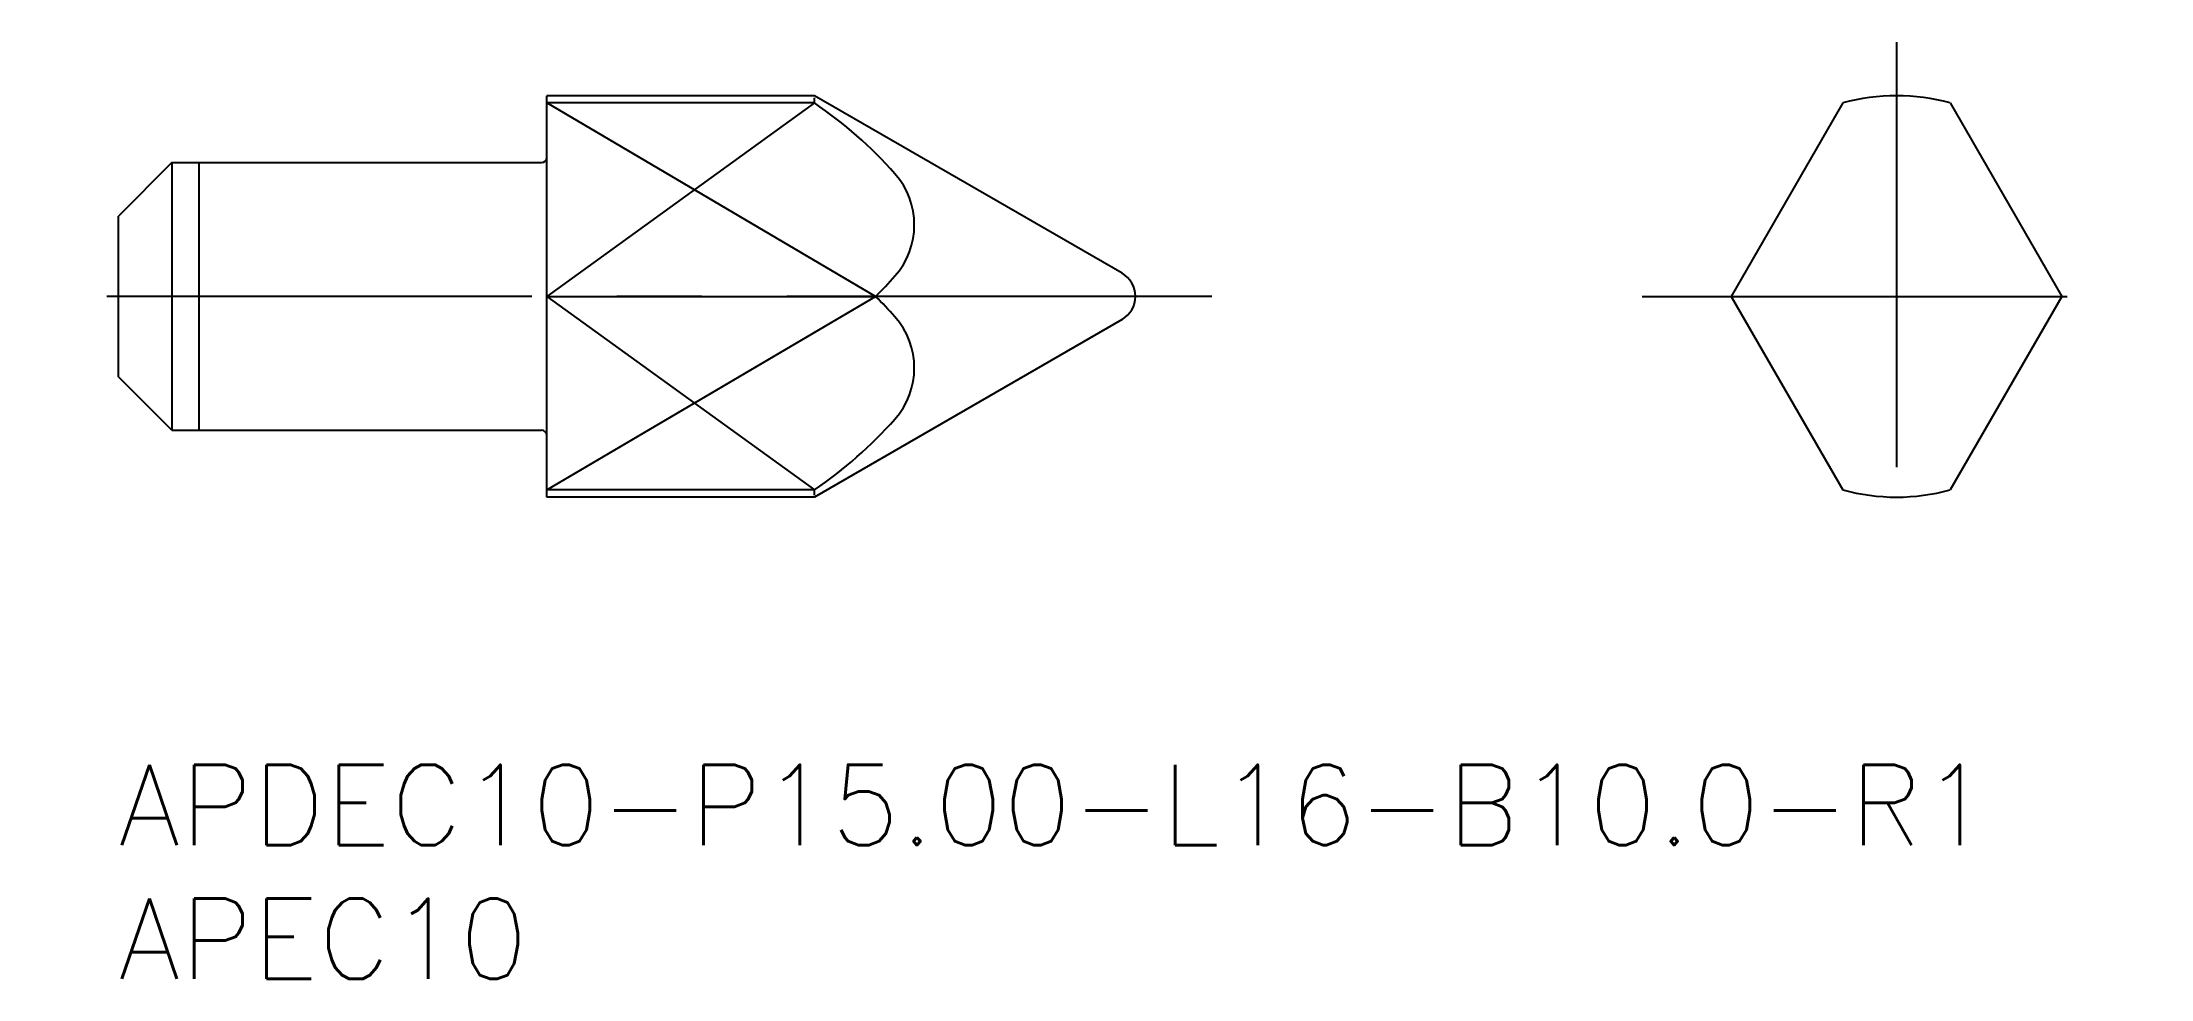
# Model space of a CAD drawing. Extents: x -2.8 to 75.9, y -8 to 27.
import ezdxf

# ---------------------------------------------------------------- set-up
doc = ezdxf.new("R2010")
doc.units = 0
doc.header["$LTSCALE"] = 0.5
doc.linetypes.add('CENTER', pattern=[50.8, 31.75, -6.35, 6.35, -6.35])
for name, color, linetype in [('MSM_CENTER', 1, 'CENTER'), ('MSM_CONTINUOUS', 7, 'CONTINUOUS'), ('MSM_NARROW', 5, 'CONTINUOUS'), ('MSM_PART_NUMBER', 7, 'CONTINUOUS')]:
    doc.layers.add(name, color=color, linetype=linetype)
doc.styles.get("Standard").update_dxf_attribs({"font": 'txt.shx', "height": 2, "bigfont": 'bigfont.shx'})

# ---------------------------------------------------------------- blocks, each defined once
blk = doc.blocks.new('*U16')
at = {"layer": 'MSM_PART_NUMBER'}
blk.add_text('APDEC10-P15.00-L16-B10.0-R1', height=3, dxfattribs=at).set_placement((0, -3))
blk = doc.blocks.new('*U17')
at = {"layer": 'MSM_PART_NUMBER'}
blk.add_text('APEC10', height=3, dxfattribs=at).set_placement((0, -8))

msp = doc.modelspace()

# ---------------------------------------------------------------- linework, layer by layer
at = {"layer": 'MSM_CENTER'}
for p, q in [((66.421, 27), (66.421, 8)), ((40.84, 17.5), (-2.849, 17.5)), ((56.921, 17.5), (75.921, 17.5))]:
    msp.add_line(p, q, dxfattribs=at)
at = {"layer": 'MSM_CONTINUOUS'}
for p, q in [((16, 10), (16, 25)), ((26, 25), (16, 25)), ((26, 24.728), (16, 24.728)), ((37.49, 18.366), (26, 25)), ((64.421, 24.728), (60.247, 17.5)), ((68.421, 24.728), (72.594, 17.5)), ((2, 22.5), (0, 20.5)), ((2, 22.5), (2, 12.5)), ((2, 22.5), (15.8, 22.5)), ((0, 14.5), (0, 20.5)), ((16, 17.5), (28.285, 17.5)), ((60.247, 17.5), (64.421, 10.272)), ((72.594, 17.5), (68.421, 10.272)), ((37.49, 16.634), (26, 10)), ((2, 12.5), (0, 14.5)), ((2, 12.5), (15.8, 12.5)), ((26, 10.272), (16, 10.272)), ((26, 10), (16, 10))]:
    msp.add_line(p, q, dxfattribs=at)
for centre, radius, start, end in [((16.932, 11.391), 16.128, 41.52566, 55.78744), ((66.421, 17.5), 7.5, 74.53399, 105.46601), ((15.8, 22.7), 0.2, 270, 0), ((26.849, 20.173), 2.881, 318.47434, 41.52566), ((16.932, 28.955), 16.128, 314.74424, 318.47434), ((36.99, 17.5), 1, 300, 60), ((16.932, 6.045), 16.128, 41.52566, 45.25576), ((26.849, 14.827), 2.881, 318.47434, 41.52566), ((16.932, 23.609), 16.128, 304.21256, 318.47434), ((15.8, 12.3), 0.2, 0, 90), ((66.421, 17.5), 7.5, 254.53399, 285.46601)]:
    msp.add_arc(centre, radius, start, end, dxfattribs=at)
at = {"layer": 'MSM_NARROW'}
for p, q in [((28.285, 17.5), (16, 24.728)), ((26, 24.728), (16, 17.5)), ((26, 24.728), (26, 24.923)), ((3, 22.5), (3, 12.5)), ((16, 10.272), (28.285, 17.5)), ((16, 17.5), (26, 10.272)), ((26, 10.077), (26, 10.272))]:
    msp.add_line(p, q, dxfattribs=at)

# ---------------------------------------------------------------- block references
at = {"layer": 'MSM_CONTINUOUS'}
for name in ['*U16', '*U17']:
    msp.add_blockref(name, (0, 0), dxfattribs=at)

doc.saveas('drawing.dxf')
